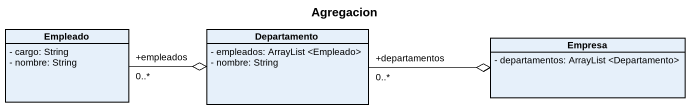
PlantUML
@startuml
title Agregacion
hide circle
hide empty members
skinparam classAttributeIconSize 0
class Empleado {
  - cargo: String
  - nombre: String
}
class Departamento {
  - empleados: ArrayList <Empleado>
  - nombre: String
}
class Empresa {
  - departamentos: ArrayList <Departamento>
}
Empleado "+empleados\n0..*" -right-o Departamento
Departamento "+departamentos\n0..*" -right-o Empresa
@enduml
